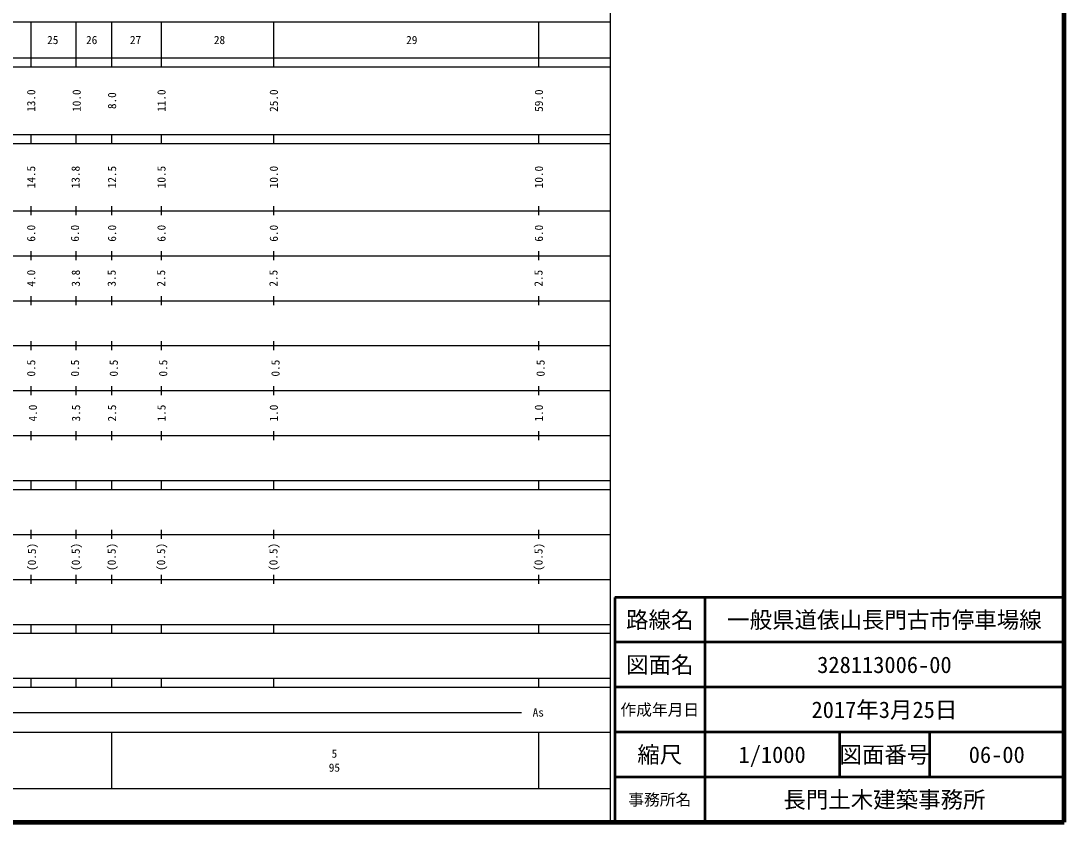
# Model space of a CAD drawing. Units: millimetres on the paper, enlarged 1000 times. Extents: x 40000 to 680000, y 20000 to 380000.
# Drawn here: x 447795 to 680000, y 20000 to 198249 of the extents above; entities that cross this region are included whole.
import ezdxf
from ezdxf.enums import TextEntityAlignment as Align

# ---------------------------------------------------------------- set-up
doc = ezdxf.new("R2010")
doc.units = ezdxf.units.MM
doc.header["$LTSCALE"] = 1000
for name, color, linetype, lineweight in [('M-TTL', 2, 'Continuous', 140), ('M-TTL-BAND', 7, 'Continuous', 25), ('M-TTL-FRAM', 2, 'Continuous', 50), ('M-TTL-LINE', 7, 'Continuous', 50), ('M-TTL-TXT', 7, 'Continuous', 13)]:
    doc.layers.add(name, color=color, linetype=linetype, lineweight=lineweight)
doc.styles.add('ＭＳ ゴシック', font='')
doc.styles.get('ＭＳ ゴシック').set_extended_font_data('MS Gothic')

msp = doc.modelspace()

# ---------------------------------------------------------------- linework, layer by layer
at = {"layer": 'M-TTL'}
for p, q in [((680000, 20000), (680000, 380000)), ((40000, 20000), (680000, 20000))]:
    msp.add_line(p, q, dxfattribs=at)
at = {"layer": 'M-TTL-BAND'}
for p, q in [((579000, 20000), (579000, 370000)), ((68000, 198000), (579000, 198000)), ((450000, 198000), (450000, 188000)), ((460000, 198000), (460000, 188000)), ((468000, 198000), (468000, 188000)), ((479000, 198000), (479000, 188000)), ((504000, 198000), (504000, 188000)), ((563000, 198000), (563000, 188000)), ((40000, 190000), (579000, 190000)), ((40000, 188000), (579000, 188000)), ((40000, 173000), (579000, 173000)), ((450000, 173000), (450000, 171000)), ((460000, 173000), (460000, 171000)), ((468000, 173000), (468000, 171000)), ((479000, 173000), (479000, 171000)), ((504000, 173000), (504000, 171000)), ((563000, 173000), (563000, 171000)), ((40000, 171000), (579000, 171000)), ((40000, 156000), (579000, 156000)), ((450000, 157000), (450000, 155000)), ((460000, 157000), (460000, 155000)), ((468000, 157000), (468000, 155000)), ((479000, 157000), (479000, 155000)), ((504000, 157000), (504000, 155000)), ((563000, 157000), (563000, 155000)), ((450000, 147000), (450000, 145000)), ((460000, 147000), (460000, 145000)), ((468000, 147000), (468000, 145000)), ((479000, 147000), (479000, 145000)), ((504000, 147000), (504000, 145000)), ((563000, 147000), (563000, 145000)), ((46000, 146000), (579000, 146000)), ((52000, 136000), (579000, 136000)), ((450000, 137000), (450000, 135000)), ((460000, 137000), (460000, 135000)), ((468000, 137000), (468000, 135000)), ((479000, 137000), (479000, 135000)), ((504000, 137000), (504000, 135000)), ((563000, 137000), (563000, 135000)), ((46000, 126000), (579000, 126000)), ((450000, 127000), (450000, 125000)), ((460000, 127000), (460000, 125000)), ((468000, 127000), (468000, 125000)), ((479000, 127000), (479000, 125000)), ((504000, 127000), (504000, 125000)), ((563000, 127000), (563000, 125000)), ((450000, 117000), (450000, 115000)), ((460000, 117000), (460000, 115000)), ((468000, 117000), (468000, 115000)), ((479000, 117000), (479000, 115000)), ((504000, 117000), (504000, 115000)), ((563000, 117000), (563000, 115000)), ((52000, 116000), (579000, 116000)), ((450000, 107000), (450000, 105000)), ((460000, 107000), (460000, 105000)), ((468000, 107000), (468000, 105000)), ((479000, 107000), (479000, 105000)), ((504000, 107000), (504000, 105000)), ((563000, 107000), (563000, 105000)), ((46000, 106000), (579000, 106000)), ((40000, 96000), (579000, 96000)), ((450000, 96000), (450000, 94000)), ((460000, 96000), (460000, 94000)), ((468000, 96000), (468000, 94000)), ((479000, 96000), (479000, 94000)), ((504000, 96000), (504000, 94000)), ((563000, 96000), (563000, 94000)), ((40000, 94000), (579000, 94000)), ((49000, 84000), (579000, 84000)), ((450000, 85000), (450000, 83000)), ((460000, 85000), (460000, 83000)), ((468000, 85000), (468000, 83000)), ((479000, 85000), (479000, 83000)), ((504000, 85000), (504000, 83000)), ((563000, 85000), (563000, 83000)), ((450000, 75000), (450000, 73000)), ((460000, 75000), (460000, 73000)), ((468000, 75000), (468000, 73000)), ((479000, 75000), (479000, 73000)), ((504000, 75000), (504000, 73000)), ((563000, 75000), (563000, 73000)), ((40000, 74000), (579000, 74000)), ((40000, 64000), (579000, 64000)), ((450000, 64000), (450000, 62000)), ((460000, 64000), (460000, 62000)), ((468000, 64000), (468000, 62000)), ((479000, 64000), (479000, 62000)), ((504000, 64000), (504000, 62000)), ((563000, 64000), (563000, 62000)), ((40000, 62000), (579000, 62000)), ((40000, 52000), (579000, 52000)), ((450000, 52000), (450000, 50000)), ((460000, 52000), (460000, 50000)), ((468000, 52000), (468000, 50000)), ((479000, 52000), (479000, 50000)), ((504000, 52000), (504000, 50000)), ((563000, 52000), (563000, 50000)), ((40000, 50000), (579000, 50000)), ((70805, 44406), (559219, 44406)), ((40000, 40000), (579000, 40000)), ((468000, 40000), (468000, 27500)), ((563000, 40000), (563000, 27500)), ((68000, 27500), (579000, 27500))]:
    msp.add_line(p, q, dxfattribs=at)
at = {"layer": 'M-TTL-FRAM'}
for p, q in [((680000, 70000), (580000, 70000)), ((580000, 70000), (580000, 20000))]:
    msp.add_line(p, q, dxfattribs=at)
at = {"layer": 'M-TTL-LINE'}
for p, q in [((600000, 70000), (600000, 20000)), ((680000, 60000), (580000, 60000)), ((680000, 50000), (580000, 50000)), ((680000, 40000), (580000, 40000)), ((630000, 40000), (630000, 30000)), ((650000, 40000), (650000, 30000)), ((680000, 30000), (580000, 30000))]:
    msp.add_line(p, q, dxfattribs=at)

# ---------------------------------------------------------------- texts
at = {"layer": 'M-TTL-BAND', "style": 'ＭＳ ゴシック'}
for s, p in [('25', (454894, 194000)), ('26', (463561, 194000)), ('27', (473319, 194000)), ('28', (492009, 194000)), ('29', (534807, 194000)), ('As', (562955, 44406)), ('5', (517578, 35238)), ('95', (517578, 32131))]:
    msp.add_text(s, height=1833, dxfattribs=at).set_placement(p, align=Align.MIDDLE_CENTER)
for s, p in [('13.0', (450081, 180500)), ('10.0', (460207, 180500)), ('8.0', (468082, 180500)), ('11.0', (479082, 180500)), ('25.0', (504082, 180500)), ('59.0', (563082, 180500)), ('14.5', (450081, 163500)), ('13.8', (459967, 163500)), ('12.5', (468082, 163500)), ('10.5', (479082, 163500)), ('10.0', (504082, 163500)), ('10.0', (563082, 163500)), ('6.0', (450081, 151000)), ('6.0', (459831, 151000)), ('6.0', (468082, 151000)), ('6.0', (479082, 151000)), ('6.0', (504082, 151000)), ('6.0', (563082, 151000)), ('4.0', (450081, 141000)), ('3.8', (460011, 141000)), ('3.5', (468000, 141000)), ('2.5', (479000, 141000)), ('2.5', (504000, 141000)), ('2.5', (563000, 141000)), ('0.5', (450081, 121000)), ('0.5', (459831, 121000)), ('0.5', (468457, 121000)), ('0.5', (479457, 121000)), ('0.5', (504457, 121000)), ('0.5', (563457, 121000)), ('4.0', (450456, 111000)), ('3.5', (460071, 111000)), ('2.5', (468082, 111000)), ('1.5', (479082, 111000)), ('1.0', (504082, 111000)), ('1.0', (563082, 111000)), ('(0.5)', (450238, 79000)), ('(0.5)', (460000, 79000)), ('(0.5)', (468000, 79000)), ('(0.5)', (479000, 79000)), ('(0.5)', (504000, 79000)), ('(0.5)', (563000, 79000))]:
    msp.add_text(s, height=1833, rotation=90, dxfattribs=at).set_placement(p, align=Align.MIDDLE_CENTER)
at = {"layer": 'M-TTL-TXT', "style": 'ＭＳ ゴシック'}
for s, height, p in [('路線名', 3666, (590000, 65000)), ('一般県道俵山長門古市停車場線', 3666, (640000, 65000)), ('図面名', 3666, (590000, 55000)), ('328113006-00', 3666, (640000, 55000)), ('作成年月日', 2566, (590000, 45000)), ('2017年3月25日', 3666, (640000, 45000)), ('縮尺', 3666, (590000, 35000)), ('図面番号', 3666, (640000, 35000)), ('1/1000', 3666, (615000, 35000)), ('06-00', 3666, (665000, 35000)), ('事務所名', 2566, (590000, 25000)), ('長門土木建築事務所', 3666, (640000, 25000))]:
    msp.add_text(s, height=height, dxfattribs=at).set_placement(p, align=Align.MIDDLE_CENTER)

doc.saveas('drawing.dxf')
